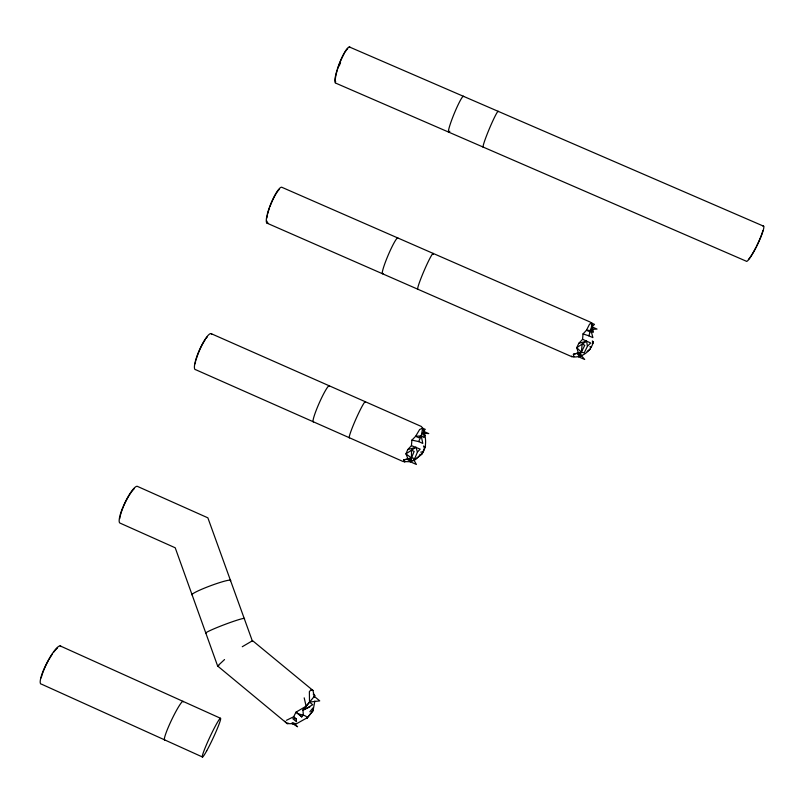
<?xml version="1.0" encoding="UTF-8"?>
<svg xmlns="http://www.w3.org/2000/svg" width="804" height="804" viewBox="0 0 804 804"><rect width="100%" height="100%" fill="white"/><g stroke="black" fill="none" stroke-linecap="round" stroke-linejoin="round"><path stroke-width="1.21" d="M582.578 339.298L590.699 342.996L587.443 346.263L584.206 352.866L581.352 352.172L578.357 352.926L576.749 347.66L578.82 343.288L582.578 339.298L583.021 333.911L586.468 330.283L589.583 324.112L591.925 323.248L594.488 324.364L591.935 326.846L588.789 335.821L583.021 333.911M411.427 445.647L420.18 449.124L417.427 452.099L414.784 458.421L411.467 457.968L408.04 458.963L405.95 453.878L407.749 449.607L411.427 445.647L411.899 440.12L415.618 436.301L419.678 429.467L422.663 428.21L425.266 429.356L423.577 431.316L418.613 441.567L411.899 440.12M588.789 335.821L592.9 337.62L590.98 330.464L591.925 323.248L589.975 321.952L282.053 187.382A19.427 3.95 -67.7 0 0 270.194 205.352A19.427 3.95 -67.7 0 0 268.164 223.07M314.866 701.028L313.047 710.706L306.726 718.555L312.274 711.62L312.957 707.922L309.841 711.761M418.613 441.567L422.793 443.416L421.216 435.879L422.663 428.21L421.346 426.472L210.899 333.539M267.018 223.16L571.755 356.664C581.523 358.624 591.493 350.986 593.412 341.489L592.297 343.489M252.436 641.21L207.874 517.836L137.675 486.5A20.331 4.311 -64.5 0 0 125.143 502.239A20.331 4.311 -64.5 0 0 119.896 523.042L175.212 547.785L217.633 666.014L287.199 723.64L296.455 723.771L307.409 717.65C304.545 713.872 299.148 715.56 295.993 712.163L293.671 716.766L286.475 720.284M413.578 459.426L416.392 464.461L410.191 461.717L410.824 459.858L412.382 460.541L410.191 461.717L403.236 461.586L195.724 369.719A19.698 4.161 -66.1 0 1 199.764 349.217A19.698 4.161 -66.1 0 1 211.774 334.243M422.663 428.21C426.019 436.381 427.366 446.18 422.05 453.908L414.331 460.22L410.191 461.717M414.331 460.22L421.899 453.999L425.547 445.969M419.246 456.079L420.1 454.25M578.589 356.795L579.965 354.494L581.493 355.167L578.589 356.795L584.689 359.468L580.93 355.147M313.861 697.058L314.294 696.385L312.957 690.445L252.587 640.677L242.265 646.728M313.972 697.028L315.057 695.631L313.198 694.093M309.841 706.917L302.937 710.193L314.294 696.385L319.751 700.887L309.52 702.083L302.937 710.193L303.369 714.967L301.731 716.917L295.993 712.163L306.113 706.213L304.193 697.842M590.98 330.464L589.875 331.771L586.468 330.283L590.98 330.464L593.171 332.464L591.925 323.248M312.274 711.62L313.047 710.706M287.953 722.846L287.199 723.64L284.807 721.208M421.216 435.879L419.075 437.828L415.618 436.301L421.216 435.879L424.05 437.537L423.577 431.316L428.753 433.597L424.231 433.225M293.038 722.997L292.475 723.449L297.57 726.746L293.038 722.997L293.44 724.233L291.942 722.987M224.537 659.561L217.633 666.014L218.809 665.581M587.141 351.459L590.317 349.067M417.427 452.099L415.99 447.275L405.95 453.878L411.467 457.968L410.241 460.993L408.1 460.039L411.467 457.968L414.16 451.416L411.487 450.24L411.467 457.968L403.568 459.968L404.754 462.109M587.443 346.263L586.578 341.197L576.749 347.66L581.352 352.172L579.724 355.398L577.624 354.474L581.352 352.172L584.789 345.248L582.166 344.102L581.352 352.172L573.383 354.273L573.915 356.765M302.937 710.193L312.736 704.736L309.52 702.083L309.369 691.651L310.887 689.922L312.957 690.445L311.299 689.731M407.749 449.607L415.99 447.275M573.383 354.273L578.357 352.926M578.82 343.288L586.578 341.197M403.568 459.968L408.04 458.963M420.733 452.119L422.773 451.868M592.468 329.298L597.03 329.077L591.935 326.846L592.739 331.59M589.824 346.815L591.493 346.775M296.173 718.675L292.827 718.716L296.505 721.761L296.173 718.675L293.671 716.766M294.174 723.258L296.455 723.771M349.338 46.944L763.669 226.205M60.109 645.883L220.407 718.233M202.588 757.056L41.486 684.154A21.396 4.392 -62.8 0 1 47.074 662.506A21.396 4.392 -62.8 0 1 61.014 646.607M423.829 433.959L425.286 435.607M299.55 714.434L301.731 716.917M423.477 445.989L424.442 448.16M592.357 340.906L592.98 343.238M571.744 356.061L571.755 356.664M349.549 437.818A19.768 1.588 -66.1 0 1 356.222 418.381A19.768 1.588 -66.1 0 1 365.478 402.121M313.55 421.879A19.758 2.191 -66.1 0 1 319.6 402.191A19.758 2.191 -66.1 0 1 329.509 386.232M195.161 363.79A18.572 3.919 -66.1 0 1 195.633 361.498M195.955 360.242A18.572 3.919 -66.1 0 1 205.382 339.429M206.075 338.424A18.572 3.919 -66.1 0 1 207.412 336.735M164.87 739.992A21.437 2.322 -64.4 0 1 172.056 718.987A21.437 2.322 -64.4 0 1 183.302 701.812M41.225 677.862A20.17 4.141 -62.8 0 1 48.602 660.205M49.114 659.3A20.17 4.141 -62.8 0 1 52.521 653.853M53.788 652.074A20.17 4.141 -62.8 0 1 57.516 647.954M205.864 633.23A20.753 1.357 -20.7 0 1 225.542 624.205A20.753 1.357 -20.7 0 1 244.295 618.829M192.116 594.91A20.663 1.97 -20.4 0 1 211.502 585.392A20.663 1.97 -20.4 0 1 230.467 580.84M119.776 518.59A19.165 4.07 -64.5 0 1 120.118 516.54M120.389 515.364A19.165 4.07 -64.5 0 1 123.293 506.942M123.675 506.028A19.165 4.07 -64.5 0 1 134.409 488.551M350.162 47.506A19.437 3.698 -68.9 0 0 339.449 63.245A19.437 3.698 -68.9 0 0 336.132 83.304L746.132 261.129A19.648 2.703 -64.1 0 0 757.599 244.376A19.648 2.703 -64.1 0 0 762.936 226.095M449.818 131.243A19.487 1.95 -67.6 0 1 453.476 115.394A19.487 1.95 -67.6 0 1 463.677 96.621M335.69 81.877A18.331 3.487 -68.9 0 1 337.268 70.159M337.61 69.074A18.331 3.487 -68.9 0 1 344.373 53.275M344.996 52.23A18.331 3.487 -68.9 0 1 347.75 48.652M339.258 65.908A18.331 3.477 -68.9 0 1 340.564 62.501M483.335 147.152A19.497 1.417 -67.2 0 1 489.556 128.268A19.497 1.417 -67.2 0 1 498.359 111.625M762.825 230.758A18.522 2.543 -64.1 0 1 756.323 246.607M755.78 247.682A18.522 2.543 -64.1 0 1 748.403 259.461M417.748 289.199A19.497 1.507 -66.7 0 1 425.406 267.732A19.497 1.507 -66.7 0 1 433.245 254.466M383.186 273.45A19.477 2.08 -66.9 0 1 387.528 256.697A19.477 2.08 -66.9 0 1 397.869 237.994M267.451 222.145A18.311 3.718 -67.7 0 1 266.848 221.08M266.858 217.995A18.311 3.718 -67.7 0 1 267.219 215.834M267.642 213.985A18.311 3.718 -67.7 0 1 269.581 207.663M269.993 206.548A18.311 3.718 -67.7 0 1 279.129 189.513M206.718 750.805A21.457 1.688 -64.9 0 0 220.678 718.675A21.457 1.688 -64.9 0 0 206.97 743.499A21.457 1.688 -64.9 0 0 206.718 750.805"/></g></svg>
